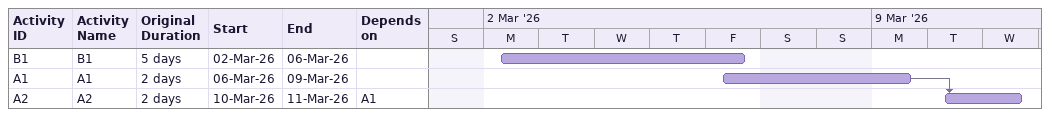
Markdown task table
| ID | Task | Original duration | Start | Finish | Predecessors |
|---|---|---|---|---|---|
| B1 | B1 | 5d | 2026-03-02 | 2026-03-06 |  |
| A1 | A1 | 2d | 2026-03-06 | 2026-03-09 |  |
| A2 | A2 | 2d | 2026-03-10 | 2026-03-11 | A1 |
